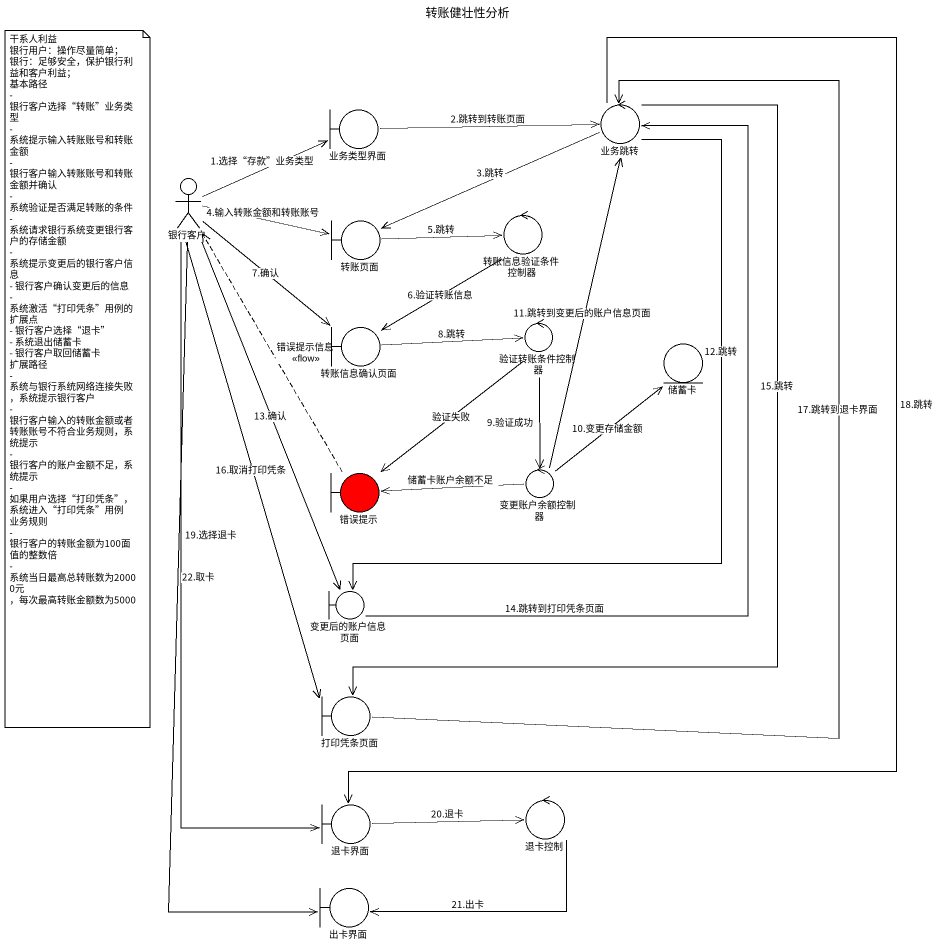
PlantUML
@startuml
title 转账健壮性分析
boundary 业务类型界面
control 业务跳转
actor 银行客户
boundary 转账页面
control 转账信息验证条件控制器
boundary 转账信息确认页面
control 验证转账条件控制器
entity 储蓄卡
boundary 错误提示 #FF0000
control 变更账户余额控制器
boundary 变更后的账户信息页面
boundary 打印凭条页面
boundary 退卡界面
control 退卡控制
boundary 出卡界面
业务类型界面 -right-> 业务跳转 : 2.跳转到转账页面
业务跳转 -left-> 转账页面 : 3.跳转
业务跳转 --> 变更后的账户信息页面 : 12.跳转
业务跳转 --> 打印凭条页面 : 15.跳转
业务跳转 --> 退卡界面 : 18.跳转
银行客户 -right-> 业务类型界面 : 1.选择“存款”业务类型
银行客户 -right-> 转账页面 : 4.输入转账金额和转账账号
银行客户 --> 转账信息确认页面 : 7.确认
银行客户 --> 变更后的账户信息页面 : 13.确认
银行客户 --> 打印凭条页面 : 16.取消打印凭条
银行客户 --> 退卡界面 : 19.选择退卡
银行客户 --> 出卡界面 : 22.取卡
转账页面 -right-> 转账信息验证条件控制器 : 5.跳转
转账信息验证条件控制器 --> 转账信息确认页面 : 6.验证转账信息
转账信息确认页面 -right-> 验证转账条件控制器 : 8.跳转
验证转账条件控制器 --> 错误提示 : 验证失败
验证转账条件控制器 --> 变更账户余额控制器 : 9.验证成功
错误提示 .up.> 银行客户 : 错误提示信息\n<<flow>>
变更账户余额控制器 -up-> 业务跳转 : 11.跳转到变更后的账户信息页面
变更账户余额控制器 -up-> 储蓄卡 : 10.变更存储金额
变更账户余额控制器 -left-> 错误提示 : 储蓄卡账户余额不足
变更后的账户信息页面 -up-> 业务跳转 : 14.跳转到打印凭条页面
打印凭条页面 -up-> 业务跳转 : 17.跳转到退卡界面
退卡界面 -right-> 退卡控制 : 20.退卡
退卡控制 -left-> 出卡界面 : 21.出卡
note as N1
  干系人利益
  银行用户：操作尽量简单；
  银行：足够安全，保护银行利益和客户利益；
  基本路径
  - 银行客户选择“转账”业务类型
  - 系统提示输入转账账号和转账金额
  - 银行客户输入转账账号和转账金额并确认
  - 系统验证是否满足转账的条件
  - 系统请求银行系统变更银行客户的存储金额
  - 系统提示变更后的银行客户信息
  - 银行客户确认变更后的信息
  - 系统激活“打印凭条”用例的扩展点
  - 银行客户选择“退卡”
  - 系统退出储蓄卡
  - 银行客户取回储蓄卡
  扩展路径
  - 系统与银行系统网络连接失败，系统提示银行客户
  - 银行客户输入的转账金额或者转账账号不符合业务规则，系统提示
  - 银行客户的账户金额不足，系统提示
  - 如果用户选择“打印凭条”，系统进入“打印凭条”用例
  业务规则
  - 银行客户的转账金额为100面值的整数倍
  - 系统当日最高总转账数为20000元 ，每次最高转账金额数为5000
end note
@enduml
